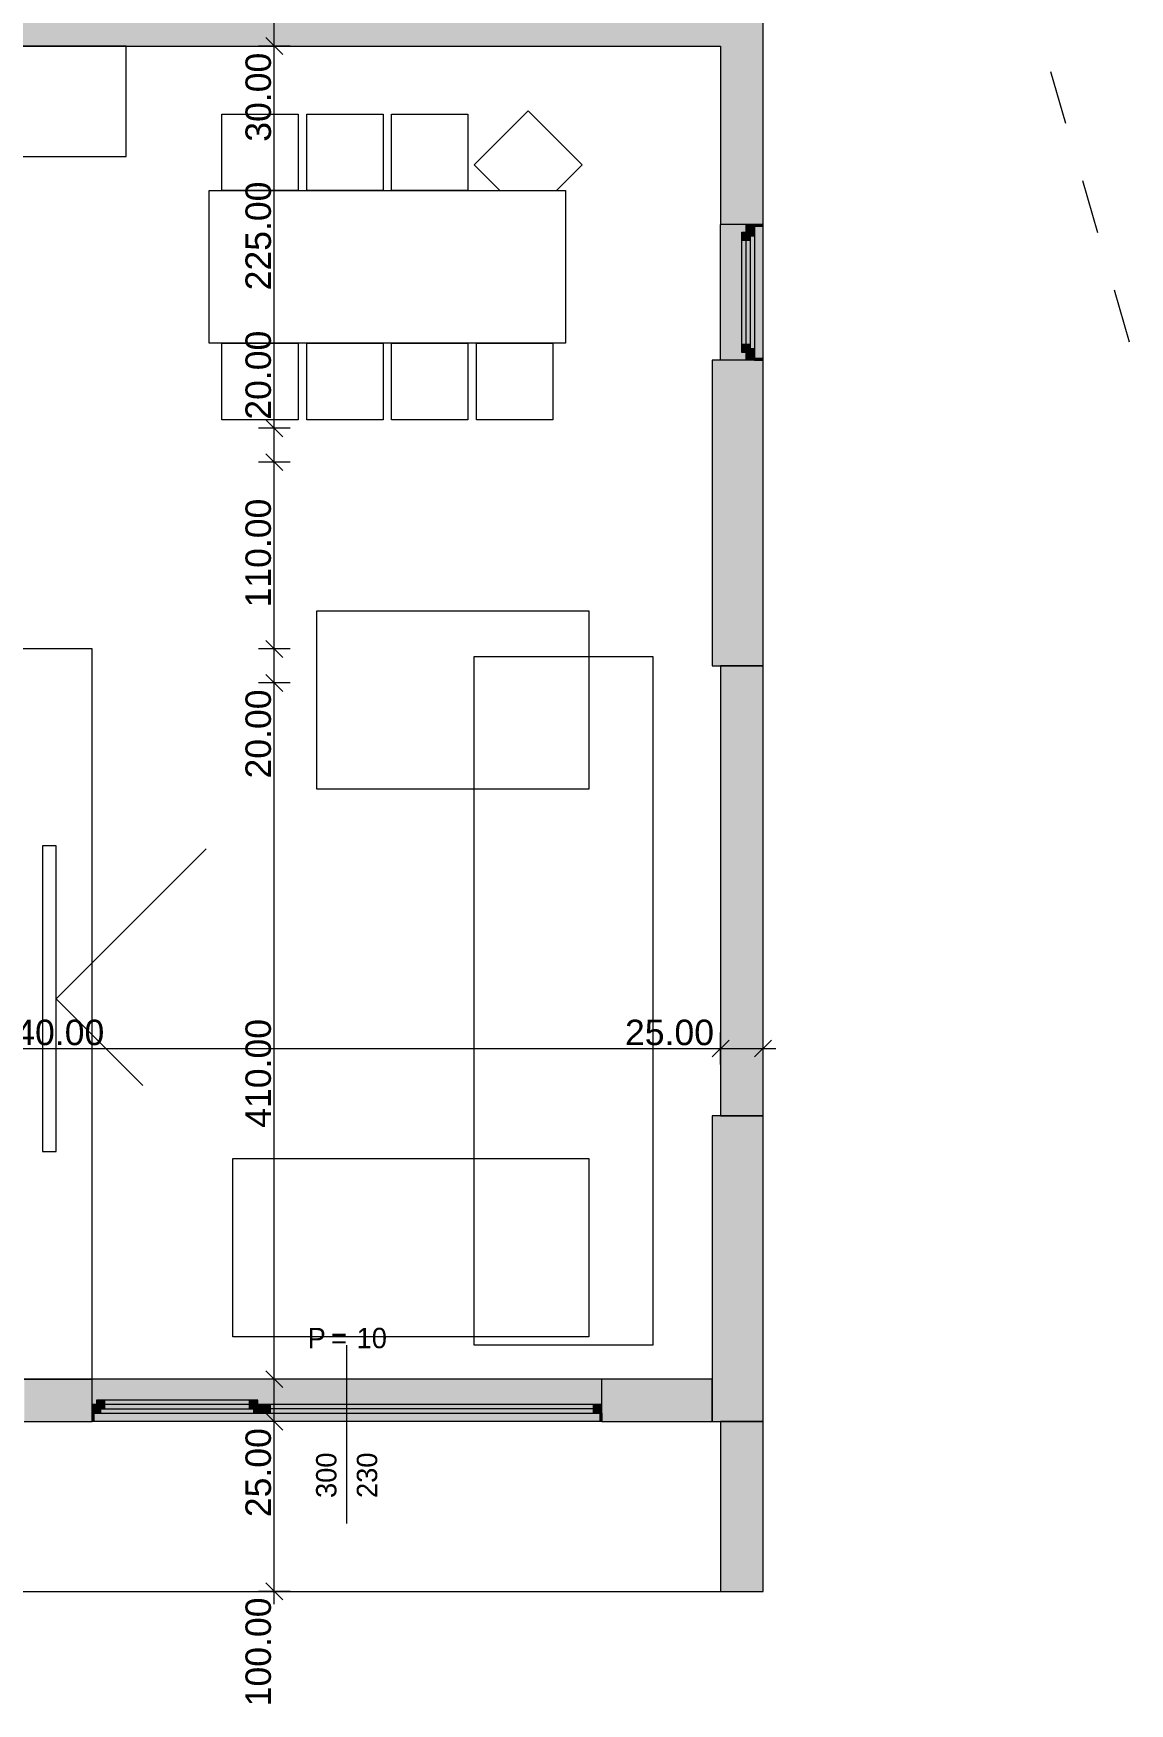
# Model space of a CAD drawing. Header units: millimetres. Extents: x 5493291 to 5652041, y -5155064 to -5098765.
# Drawn here: x 5615060 to 5621515, y -5131653 to -5121817 of the extents above; entities that cross this region are included whole.
import ezdxf

# ---------------------------------------------------------------- set-up
doc = ezdxf.new("R2010")
doc.units = ezdxf.units.MM
doc.header["$MEASUREMENT"] = 0
for name, color, linetype, lineweight in [('Drawing & Figure_Pen_No__1', 7, 'Continuous', 13), ('Drawing & Figure_Pen_No__101', 252, 'Continuous', 13), ('Drawing & Figure_Pen_No__2', 8, 'Continuous', 13)]:
    doc.layers.add(name, color=color, linetype=linetype, lineweight=lineweight)
doc.layers.add('Drawing & Figure_Pen_No__145', color=7, linetype='Continuous', lineweight=13, true_color=0x0077b0)
doc.layers.add('Drawing & Figure_Pen_No__62', color=7, linetype='Continuous', lineweight=13, true_color=0xaaaaaa)
doc.styles.add('GENERATED_STYLE_1', font='GIL_____.TTF')
doc.styles.add('GENERATED_STYLE_2', font='arial.ttf')

msp = doc.modelspace()

# ---------------------------------------------------------------- hatches: boundary and pattern name
at = {"layer": 'Drawing & Figure_Pen_No__1', "linetype": 'Continuous', "lineweight": 0, "true_color": 0xffffff}
for points in [[(5619106.6, -5122941.6), (5619256.8, -5122941.6), (5619306.7, -5122941.6), (5619356.6, -5122941.6), (5619356.6, -5120641.4), (5619306.7, -5120641.4), (5619256.8, -5120641.4), (5619106.6, -5120641.4)], [(5611656.4, -5121891.5), (5619106.6, -5121891.5), (5619106.6, -5121591.5), (5611656.4, -5121591.5)], [(5619306.7, -5122941.6), (5619256.8, -5122941.6), (5619106.6, -5122941.6), (5619106.6, -5123741.6), (5619256.8, -5123741.6), (5619306.7, -5123741.6)], [(5619281.8, -5122986.5), (5619231.3, -5122986.5), (5619231.3, -5123036.5), (5619281.8, -5123036.5)], [(5619231.3, -5123036.5), (5619231.3, -5123646.6), (5619281.8, -5123646.6), (5619281.8, -5123671.5), (5619306.7, -5123671.5), (5619306.7, -5123011.5), (5619281.8, -5123011.5), (5619281.8, -5123036.5)], [(5619306.7, -5122941.6), (5619256.8, -5122941.6), (5619256.8, -5122986.5), (5619281.8, -5122986.5), (5619281.8, -5123011.5), (5619306.7, -5123011.5)], [(5619306.7, -5123741.6), (5619356.6, -5123741.6), (5619356.6, -5123731.6), (5619356.6, -5122951.5), (5619356.6, -5122941.6), (5619306.7, -5122941.6)], [(5619356.6, -5122941.6), (5619306.7, -5122941.6), (5619306.7, -5122951.5), (5619356.6, -5122951.5)], [(5619281.8, -5123036.5), (5619231.3, -5123036.5), (5619231.3, -5123646.6), (5619281.8, -5123646.6)], [(5619231.3, -5123696.5), (5619281.8, -5123696.5), (5619281.8, -5123646.6), (5619231.3, -5123646.6)], [(5619256.8, -5123741.6), (5619306.7, -5123741.6), (5619306.7, -5123671.5), (5619281.8, -5123671.5), (5619281.8, -5123696.5), (5619256.8, -5123696.5)], [(5619356.6, -5123731.6), (5619306.7, -5123731.6), (5619306.7, -5123741.6), (5619356.6, -5123741.6)], [(5619106.6, -5125541.6), (5619106.6, -5128191.5), (5619356.6, -5128191.5), (5619356.6, -5125541.6)], [(5615006.6, -5129741.9), (5615006.6, -5129992), (5615406.4, -5129992), (5615406.4, -5129941.5), (5615406.4, -5129891.6), (5615406.4, -5129741.9)], [(5615406.4, -5129941.5), (5618406.8, -5129941.5), (5618406.8, -5129891.6), (5618406.8, -5129741.9), (5615406.4, -5129741.9), (5615406.4, -5129891.6)], [(5618406.8, -5129941.5), (5618406.8, -5129992), (5619056.7, -5129992), (5619056.7, -5129741.9), (5618406.8, -5129741.9), (5618406.8, -5129891.6)], [(5615406.4, -5129941.5), (5615456.3, -5129941.5), (5615456.3, -5129916.5), (5615431.4, -5129916.5), (5615431.4, -5129891.6), (5615406.4, -5129891.6)], [(5615431.4, -5129916.5), (5615481.3, -5129916.5), (5615481.3, -5129866.6), (5615431.4, -5129866.6)], [(5615481.3, -5129866.6), (5615481.3, -5129916.5), (5615456.3, -5129916.5), (5615456.3, -5129941.5), (5616356.3, -5129941.5), (5616356.3, -5129916.5), (5616331.3, -5129916.5), (5616331.3, -5129866.6)], [(5615481.3, -5129916.5), (5616331.3, -5129916.5), (5616331.3, -5129866.6), (5615481.3, -5129866.6)], [(5616381.2, -5129866.6), (5616331.3, -5129866.6), (5616331.3, -5129916.5), (5616381.2, -5129916.5)], [(5616406.7, -5129891.6), (5616381.2, -5129891.6), (5616381.2, -5129916.5), (5616356.3, -5129916.5), (5616356.3, -5129941.5), (5616406.7, -5129941.5)], [(5616406.7, -5129941.5), (5616456.6, -5129941.5), (5616456.6, -5129891.6), (5616406.7, -5129891.6)], [(5618356.3, -5129891.6), (5616456.6, -5129891.6), (5616456.6, -5129941.5), (5618356.3, -5129941.5)], [(5618406.8, -5129891.6), (5618356.3, -5129891.6), (5618356.3, -5129941.5), (5618406.8, -5129941.5)], [(5618406.8, -5129941.5), (5615406.4, -5129941.5), (5615406.4, -5129992), (5615416.5, -5129992), (5618396.7, -5129992), (5618406.8, -5129992)], [(5615406.4, -5129992), (5615416.5, -5129992), (5615416.5, -5129941.5), (5615406.4, -5129941.5)], [(5618396.7, -5129992), (5618406.8, -5129992), (5618406.8, -5129941.5), (5618396.7, -5129941.5)], [(5619106.6, -5129992), (5619106.6, -5130991.7), (5619356.6, -5130991.7), (5619356.6, -5129992)]]:
    msp.add_hatch(color=7, dxfattribs=at).paths.add_polyline_path(points)
at = {"layer": 'Drawing & Figure_Pen_No__1', "linetype": 'Continuous', "lineweight": 0, "true_color": 0x000000}
for points in [[(5619356.6, -5123741.6), (5619056.7, -5123741.6), (5619056.7, -5125541.6), (5619356.6, -5125541.6)], [(5619356.6, -5128191.5), (5619056.7, -5128191.5), (5619056.7, -5129992), (5619356.6, -5129992)]]:
    msp.add_hatch(color=18, dxfattribs=at).paths.add_polyline_path(points)

# ---------------------------------------------------------------- linework, layer by layer
at = {"layer": 'Drawing & Figure_Pen_No__1', "color": 7, "linetype": 'Continuous', "lineweight": 13}
for points in [[(5619356.6, -5130991.7), (5619356.6, -5115741.3)], [(5619356.6, -5130991.7), (5619356.6, -5115741.3)], [(5619356.6, -5122941.6), (5619356.6, -5120641.4)], [(5616478.6, -5121891.5), (5616478.6, -5121591.5)], [(5611406.3, -5121891.5), (5619106.6, -5121891.5)], [(5616572.5, -5121891.5), (5616384.8, -5121891.5)], [(5616478.6, -5124141.6), (5616478.6, -5121891.5)], [(5619106.6, -5121891.5), (5619106.6, -5122941.6)], [(5619256.8, -5122941.6), (5619106.6, -5122941.6)], [(5619306.7, -5122941.6), (5619256.8, -5122941.6)], [(5619356.6, -5122941.6), (5619306.7, -5122941.6)], [(5619356.6, -5122941.6), (5619306.7, -5122941.6)], [(5619356.6, -5123741.6), (5619056.7, -5123741.6)], [(5619056.7, -5123741.6), (5619056.7, -5125541.6)], [(5619256.8, -5123741.6), (5619106.6, -5123741.6)], [(5619306.7, -5123741.6), (5619256.8, -5123741.6)], [(5619356.6, -5123741.6), (5619306.7, -5123741.6)], [(5619356.6, -5123741.6), (5619306.7, -5123741.6)], [(5619356.6, -5125541.6), (5619356.6, -5123741.6)], [(5616572.5, -5124141.6), (5616384.8, -5124141.6)], [(5616478.6, -5124341.6), (5616478.6, -5124141.6)], [(5616572.5, -5124341.6), (5616384.8, -5124341.6)], [(5616478.6, -5125441.6), (5616478.6, -5124341.6)], [(5616572.5, -5125441.6), (5616384.8, -5125441.6)], [(5616478.6, -5125641.6), (5616478.6, -5125441.6)], [(5619056.7, -5125541.6), (5619356.6, -5125541.6)], [(5619106.6, -5125541.6), (5619106.6, -5128191.5)], [(5619356.6, -5125541.6), (5619106.6, -5125541.6)], [(5619356.6, -5128191.5), (5619356.6, -5125541.6)], [(5616572.5, -5125641.6), (5616384.8, -5125641.6)], [(5616478.6, -5129741.9), (5616478.6, -5125641.6)], [(5619106.6, -5127888.5), (5619106.6, -5127700.8)], [(5619356.6, -5127888.5), (5619356.6, -5127700.8)], [(5611706.3, -5127794.7), (5619106.6, -5127794.7)], [(5619106.6, -5127794.7), (5619356.6, -5127794.7)], [(5619356.6, -5127794.7), (5619431.5, -5127794.7)], [(5619356.6, -5128191.5), (5619056.7, -5128191.5)], [(5619056.7, -5128191.5), (5619056.7, -5129992)], [(5619106.6, -5128191.5), (5619356.6, -5128191.5)], [(5619356.6, -5129992), (5619356.6, -5128191.5)], [(5615406.4, -5129741.9), (5615006.6, -5129741.9)], [(5615406.4, -5129891.6), (5615406.4, -5129741.9)], [(5616572.5, -5129741.9), (5616384.8, -5129741.9)], [(5616478.6, -5129992), (5616478.6, -5129741.9)], [(5618406.8, -5129891.6), (5618406.8, -5129741.9)], [(5619056.7, -5129741.9), (5618406.8, -5129741.9)], [(5619056.7, -5129992), (5619056.7, -5129741.9)], [(5615406.4, -5129941.5), (5615406.4, -5129891.6)], [(5618406.8, -5129941.5), (5618406.8, -5129891.6)], [(5615006.6, -5129992), (5615406.4, -5129992)], [(5615406.4, -5129992), (5615406.4, -5129941.5)], [(5615406.4, -5129992), (5615406.4, -5129941.5)], [(5616572.5, -5129992), (5616384.8, -5129992)], [(5616478.6, -5130991.7), (5616478.6, -5129992)], [(5618406.8, -5129992), (5618406.8, -5129941.5)], [(5618406.8, -5129992), (5618406.8, -5129941.5)], [(5618406.8, -5129992), (5619056.7, -5129992)], [(5619056.7, -5129992), (5619356.6, -5129992)], [(5619106.6, -5129992), (5619106.6, -5130991.7)], [(5619356.6, -5129992), (5619106.6, -5129992)], [(5619356.6, -5130991.7), (5619356.6, -5129992)], [(5540454.1, -5130991.7), (5619356.6, -5130991.7)], [(5540454.1, -5130991.7), (5619356.6, -5130991.7)], [(5616572.5, -5130991.7), (5616384.8, -5130991.7)], [(5616478.6, -5131066.5), (5616478.6, -5130991.7)], [(5619106.6, -5130991.7), (5619356.6, -5130991.7)]]:
    msp.add_lwpolyline(points, dxfattribs=at)
at = {"layer": 'Drawing & Figure_Pen_No__101', "color": 252, "linetype": 'Continuous', "lineweight": 13}
for points in [[(5616169.1, -5122291.5), (5616619.4, -5122291.5)], [(5616169.1, -5122741.5), (5616169.1, -5122291.5)], [(5616619.4, -5122291.5), (5616619.4, -5122741.5)], [(5616669.3, -5122291.5), (5617119.6, -5122291.5)], [(5616669.3, -5122741.5), (5616669.3, -5122291.5)], [(5617119.6, -5122291.5), (5617119.6, -5122741.5)], [(5617169.5, -5122291.5), (5617619.1, -5122291.5)], [(5617169.5, -5122741.5), (5617169.5, -5122291.5)], [(5617619.1, -5122291.5), (5617619.1, -5122741.5)], [(5617655.4, -5122590.8), (5617973.8, -5122272.6)], [(5617973.8, -5122272.6), (5618292.2, -5122590.8)], [(5617806.3, -5122741.5), (5617655.4, -5122590.8)], [(5618292.2, -5122590.8), (5618141.3, -5122741.5)], [(5616094.3, -5123641.5), (5616094.3, -5122741.5)], [(5616094.3, -5122741.5), (5618194.1, -5122741.5)], [(5616619.4, -5122741.5), (5616169.1, -5122741.5)], [(5617119.6, -5122741.5), (5616669.3, -5122741.5)], [(5617619.1, -5122741.5), (5617169.5, -5122741.5)], [(5618194.1, -5122741.5), (5618194.1, -5123641.5)], [(5618194.1, -5123641.5), (5616094.3, -5123641.5)], [(5616169.1, -5123641.5), (5616619.4, -5123641.5)], [(5616169.1, -5124091.6), (5616169.1, -5123641.5)], [(5616619.4, -5123641.5), (5616619.4, -5124091.6)], [(5616669.3, -5123641.5), (5617119.6, -5123641.5)], [(5616669.3, -5124091.6), (5616669.3, -5123641.5)], [(5617119.6, -5123641.5), (5617119.6, -5124091.6)], [(5617169.5, -5123641.5), (5617619.1, -5123641.5)], [(5617169.5, -5124091.6), (5617169.5, -5123641.5)], [(5617619.1, -5123641.5), (5617619.1, -5124091.6)], [(5617669, -5123641.5), (5618119.3, -5123641.5)], [(5617669, -5124091.6), (5617669, -5123641.5)], [(5618119.3, -5123641.5), (5618119.3, -5124091.6)], [(5616619.4, -5124091.6), (5616169.1, -5124091.6)], [(5617119.6, -5124091.6), (5616669.3, -5124091.6)], [(5617619.1, -5124091.6), (5617169.5, -5124091.6)], [(5618119.3, -5124091.6), (5617669, -5124091.6)], [(5616729.9, -5126267.4), (5616729.9, -5125217.4)], [(5616729.9, -5125217.4), (5618330.2, -5125217.4)], [(5618330.2, -5125217.4), (5618330.2, -5126267.4)], [(5615406.4, -5125441.6), (5614906.3, -5125441.6)], [(5615406.4, -5129741.9), (5615406.4, -5125441.6)], [(5617656.6, -5129541.7), (5617656.6, -5125486.3)], [(5617656.6, -5125486.3), (5618706.8, -5125486.3)], [(5618706.8, -5125486.3), (5618706.8, -5129541.7)], [(5618330.2, -5126267.4), (5616729.9, -5126267.4)], [(5615193.8, -5126602), (5615113.6, -5126602)], [(5615113.6, -5126602), (5615113.6, -5128401.8)], [(5615193.8, -5128401.8), (5615193.8, -5126602)], [(5615193.8, -5127501.8), (5616077.7, -5126618.3)], [(5615193.8, -5127501.8), (5615704, -5128012.1)], [(5615113.6, -5128401.8), (5615193.8, -5128401.8)], [(5616234.5, -5129491.8), (5616234.5, -5128441.6)], [(5616234.5, -5128441.6), (5618330.2, -5128441.6)], [(5618330.2, -5128441.6), (5618330.2, -5129491.8)], [(5618330.2, -5129491.8), (5616234.5, -5129491.8)], [(5618706.8, -5129541.7), (5617656.6, -5129541.7)], [(5615006.6, -5129741.9), (5615406.4, -5129741.9)]]:
    msp.add_lwpolyline(points, dxfattribs=at)
at = {"layer": 'Drawing & Figure_Pen_No__145', "color": 144, "linetype": 'Continuous', "lineweight": 13, "true_color": 0x0077b0}
for points in [[(5616428.7, -5121841.5), (5616528.5, -5121941.5)], [(5616428.7, -5124091.6), (5616528.5, -5124191.6)], [(5616428.7, -5124291.6), (5616528.5, -5124391.6)], [(5616428.7, -5125391.6), (5616528.5, -5125491.6)], [(5616428.7, -5125591.6), (5616528.5, -5125691.6)], [(5619156.5, -5127744.8), (5619056.7, -5127844.6)], [(5619306.7, -5127844.6), (5619406.5, -5127744.8)], [(5616906.3, -5130591.9), (5616906.3, -5129541.7)], [(5616428.7, -5129692), (5616528.5, -5129791.8)], [(5616428.7, -5129941.5), (5616528.5, -5130041.9)], [(5616428.7, -5130941.8), (5616528.5, -5131041.6)]]:
    msp.add_lwpolyline(points, dxfattribs=at)
at = {"layer": 'Drawing & Figure_Pen_No__2', "color": 8, "linetype": 'Continuous', "lineweight": 13}
for points in [[(5619106.6, -5123741.6), (5619106.6, -5122941.6)], [(5619256.8, -5122941.6), (5619106.6, -5122941.6)], [(5619231.3, -5123036.5), (5619231.3, -5122986.5)], [(5619231.3, -5122986.5), (5619281.8, -5122986.5)], [(5619256.8, -5122986.5), (5619256.8, -5122941.6)], [(5619306.7, -5122941.6), (5619256.8, -5122941.6)], [(5619306.7, -5122941.6), (5619256.8, -5122941.6)], [(5619281.8, -5122986.5), (5619256.8, -5122986.5)], [(5619281.8, -5123011.5), (5619281.8, -5122986.5)], [(5619281.8, -5122986.5), (5619281.8, -5123036.5)], [(5619306.7, -5123011.5), (5619281.8, -5123011.5)], [(5619356.6, -5122941.6), (5619306.7, -5122941.6)], [(5619306.7, -5122941.6), (5619306.7, -5122951.5)], [(5619306.7, -5122941.6), (5619306.7, -5123011.5)], [(5619356.6, -5122941.6), (5619306.7, -5122941.6)], [(5619356.6, -5122941.6), (5619306.7, -5122941.6)], [(5619356.6, -5122941.6), (5619306.7, -5122941.6)], [(5619306.7, -5122951.5), (5619356.6, -5122951.5)], [(5619306.7, -5123011.5), (5619306.7, -5123671.5)], [(5619356.6, -5123741.6), (5619356.6, -5122941.6)], [(5619356.6, -5122951.5), (5619356.6, -5122941.6)], [(5619356.6, -5123731.6), (5619356.6, -5122951.5)], [(5619231.3, -5123646.6), (5619231.3, -5123036.5)], [(5619281.8, -5123036.5), (5619231.3, -5123036.5)], [(5619231.3, -5123646.6), (5619231.3, -5123036.5)], [(5619256.8, -5123646.6), (5619256.8, -5123036.5)], [(5619281.8, -5123036.5), (5619281.8, -5123646.6)], [(5619231.3, -5123696.5), (5619231.3, -5123646.6)], [(5619231.3, -5123646.6), (5619281.8, -5123646.6)], [(5619281.8, -5123696.5), (5619231.3, -5123696.5)], [(5619256.8, -5123741.6), (5619256.8, -5123696.5)], [(5619256.8, -5123696.5), (5619281.8, -5123696.5)], [(5619281.8, -5123646.6), (5619281.8, -5123696.5)], [(5619281.8, -5123696.5), (5619281.8, -5123671.5)], [(5619281.8, -5123671.5), (5619306.7, -5123671.5)], [(5619306.7, -5123671.5), (5619306.7, -5123741.6)], [(5619256.8, -5123741.6), (5619106.6, -5123741.6)], [(5619306.7, -5123741.6), (5619256.8, -5123741.6)], [(5619306.7, -5123741.6), (5619256.8, -5123741.6)], [(5619356.6, -5123731.6), (5619306.7, -5123731.6)], [(5619306.7, -5123731.6), (5619306.7, -5123741.6)], [(5619306.7, -5123741.6), (5619356.6, -5123741.6)], [(5619356.6, -5123741.6), (5619306.7, -5123741.6)], [(5619356.6, -5123741.6), (5619306.7, -5123741.6)], [(5619356.6, -5123741.6), (5619306.7, -5123741.6)], [(5619356.6, -5123741.6), (5619356.6, -5123731.6)], [(5618406.8, -5129741.9), (5615406.4, -5129741.9)], [(5615406.4, -5129891.6), (5615406.4, -5129741.9)], [(5618406.8, -5129891.6), (5618406.8, -5129741.9)], [(5615431.4, -5129891.6), (5615406.4, -5129891.6)], [(5615406.4, -5129941.5), (5615406.4, -5129891.6)], [(5615406.4, -5129941.5), (5615406.4, -5129891.6)], [(5615481.3, -5129866.6), (5615431.4, -5129866.6)], [(5615431.4, -5129866.6), (5615431.4, -5129916.5)], [(5615431.4, -5129916.5), (5615431.4, -5129891.6)], [(5616331.3, -5129866.6), (5615481.3, -5129866.6)], [(5615481.3, -5129916.5), (5615481.3, -5129866.6)], [(5616331.3, -5129866.6), (5615481.3, -5129866.6)], [(5616331.3, -5129891.6), (5615481.3, -5129891.6)], [(5616381.2, -5129866.6), (5616331.3, -5129866.6)], [(5616331.3, -5129866.6), (5616331.3, -5129916.5)], [(5616381.2, -5129916.5), (5616381.2, -5129866.6)], [(5616406.7, -5129891.6), (5616381.2, -5129891.6)], [(5616381.2, -5129891.6), (5616381.2, -5129916.5)], [(5616456.6, -5129891.6), (5616406.7, -5129891.6)], [(5616456.6, -5129941.5), (5616456.6, -5129891.6)], [(5618356.3, -5129891.6), (5616456.6, -5129891.6)], [(5618406.8, -5129891.6), (5618356.3, -5129891.6)], [(5618356.3, -5129891.6), (5618356.3, -5129941.5)], [(5618406.8, -5129941.5), (5618406.8, -5129891.6)], [(5618406.8, -5129941.5), (5618406.8, -5129891.6)], [(5615406.4, -5129992), (5615406.4, -5129941.5)], [(5615406.4, -5129941.5), (5615416.5, -5129941.5)], [(5615406.4, -5129941.5), (5615456.3, -5129941.5)], [(5615406.4, -5129992), (5615406.4, -5129941.5)], [(5615406.4, -5129992), (5615406.4, -5129941.5)], [(5615406.4, -5129992), (5615406.4, -5129941.5)], [(5618406.8, -5129992), (5615406.4, -5129992)], [(5615416.5, -5129992), (5615406.4, -5129992)], [(5615416.5, -5129941.5), (5615416.5, -5129992)], [(5618396.7, -5129992), (5615416.5, -5129992)], [(5615456.3, -5129916.5), (5615431.4, -5129916.5)], [(5615431.4, -5129916.5), (5615481.3, -5129916.5)], [(5615456.3, -5129941.5), (5615456.3, -5129916.5)], [(5615456.3, -5129941.5), (5616356.3, -5129941.5)], [(5615481.3, -5129916.5), (5616331.3, -5129916.5)], [(5616331.3, -5129916.5), (5616381.2, -5129916.5)], [(5616381.2, -5129916.5), (5616356.3, -5129916.5)], [(5616356.3, -5129916.5), (5616356.3, -5129941.5)], [(5616356.3, -5129941.5), (5616406.7, -5129941.5)], [(5616406.7, -5129941.5), (5616456.6, -5129941.5)], [(5618356.3, -5129916.5), (5616456.6, -5129916.5)], [(5616456.6, -5129941.5), (5618356.3, -5129941.5)], [(5618356.3, -5129941.5), (5618406.8, -5129941.5)], [(5618396.7, -5129992), (5618396.7, -5129941.5)], [(5618396.7, -5129941.5), (5618406.8, -5129941.5)], [(5618406.8, -5129992), (5618396.7, -5129992)], [(5618406.8, -5129941.5), (5618406.8, -5129992)], [(5618406.8, -5129992), (5618406.8, -5129941.5)], [(5618406.8, -5129992), (5618406.8, -5129941.5)], [(5618406.8, -5129992), (5618406.8, -5129941.5)]]:
    msp.add_lwpolyline(points, dxfattribs=at)
at = {"layer": 'Drawing & Figure_Pen_No__62', "color": 253, "linetype": 'Continuous', "lineweight": 13, "true_color": 0xaaaaaa}
for points in [[(5615606.6, -5121891.5), (5614706.7, -5121891.5)], [(5615606.6, -5122541.5), (5615606.6, -5121891.5)], [(5621140.5, -5122346.8), (5621051.4, -5122042)], [(5614706.7, -5122541.5), (5615606.6, -5122541.5)], [(5621327.6, -5122990.3), (5621239.1, -5122685.5)], [(5621515.3, -5123633.9), (5621426.8, -5123329)]]:
    msp.add_lwpolyline(points, dxfattribs=at)

# ---------------------------------------------------------------- texts
at = {"layer": 'Drawing & Figure_Pen_No__1', "color": 7, "linetype": 'Continuous', "lineweight": 13, "attachment_point": 7, "rotation": 90}
for s, insert, char_height, style in [('\\A1;{\\pql;\\fArial|b0|i0|c0|p0;\\W1.000000;30.00}', (5616461, -5122454.6), 150.005, 'GENERATED_STYLE_2'), ('\\A1;{\\pql;\\fArial|b0|i0|c0|p0;\\W1.000000;225.00}', (5616460.9, -5123329.9), 150.005, 'GENERATED_STYLE_2'), ('\\A1;{\\pql;\\fArial|b0|i0|c0|p0;\\W1.000000;20.00}', (5616460.9, -5124091.6), 150.005, 'GENERATED_STYLE_2'), ('\\A1;{\\pql;\\fArial|b0|i0|c0|p0;\\W1.000000;110.00}', (5616460.9, -5125197.4), 150.005, 'GENERATED_STYLE_2'), ('\\A1;{\\pql;\\fArial|b0|i0|c0|p0;\\W1.000000;20.00}', (5616460.9, -5126204.6), 150.005, 'GENERATED_STYLE_2'), ('\\A1;{\\pql;\\fArial|b0|i0|c0|p0;\\W1.000000;410.00}', (5616460.9, -5128261.6), 150.005, 'GENERATED_STYLE_2'), ('\\A1;{\\pql;\\fArial|b0|i0|c0|p0;\\W1.000000;25.00}', (5616460.9, -5130554.8), 150.005, 'GENERATED_STYLE_2'), ('\\A1;{\\pql;\\fGill Sans MT|b0|i0|c0|p0;\\W1.000000;300}', (5616846.2, -5130441.8), 120.004, 'GENERATED_STYLE_1'), ('\\A1;{\\pql;\\fGill Sans MT|b0|i0|c0|p0;\\W1.000000;230}', (5617086.2, -5130441.8), 120.004, 'GENERATED_STYLE_1'), ('\\A1;{\\pql;\\fArial|b0|i0|c0|p0;\\W1.000000;100.00}', (5616460.9, -5131668.6), 150.005, 'GENERATED_STYLE_2')]:
    msp.add_mtext(s, dxfattribs=dict(at, insert=insert, char_height=char_height, style=style))
at = {"layer": 'Drawing & Figure_Pen_No__1', "color": 7, "linetype": 'Continuous', "lineweight": 13, "attachment_point": 7}
for s, insert, char_height, style in [('\\A1;{\\pql;\\fArial|b0|i0|c0|p0;\\W1.000000;740.00}', (5614836.7, -5127777), 150.005, 'GENERATED_STYLE_2'), ('\\A1;{\\pql;\\fArial|b0|i0|c0|p0;\\W1.000000;25.00}', (5618543.8, -5127777), 150.005, 'GENERATED_STYLE_2'), ('\\A1;{\\pql;\\fGill Sans MT|b0|i0|c0|p0;\\W1.000000;P}', (5616674.9, -5129560.2), 120.004, 'GENERATED_STYLE_1'), ('\\A1;{\\pql;\\fGill Sans MT|b0|i0|c0|p0;\\W1.000000;=}', (5616812.4, -5129560.2), 120.004, 'GENERATED_STYLE_1'), ('\\A1;{\\pql;\\fGill Sans MT|b0|i0|c0|p0;\\W1.000000;10}', (5616963.5, -5129561.4), 120.004, 'GENERATED_STYLE_1'), ('\\A1;{\\pql;\\fGill Sans MT|b0|i0|c0|p0;\\W1.000000; }', (5616763.3, -5129560.2), 120.004, 'GENERATED_STYLE_1'), ('\\A1;{\\pql;\\fGill Sans MT|b0|i0|c0|p0;\\W1.000000; }', (5616914.8, -5129560.2), 120.004, 'GENERATED_STYLE_1')]:
    msp.add_mtext(s, dxfattribs=dict(at, insert=insert, char_height=char_height, style=style))

doc.saveas('drawing.dxf')
